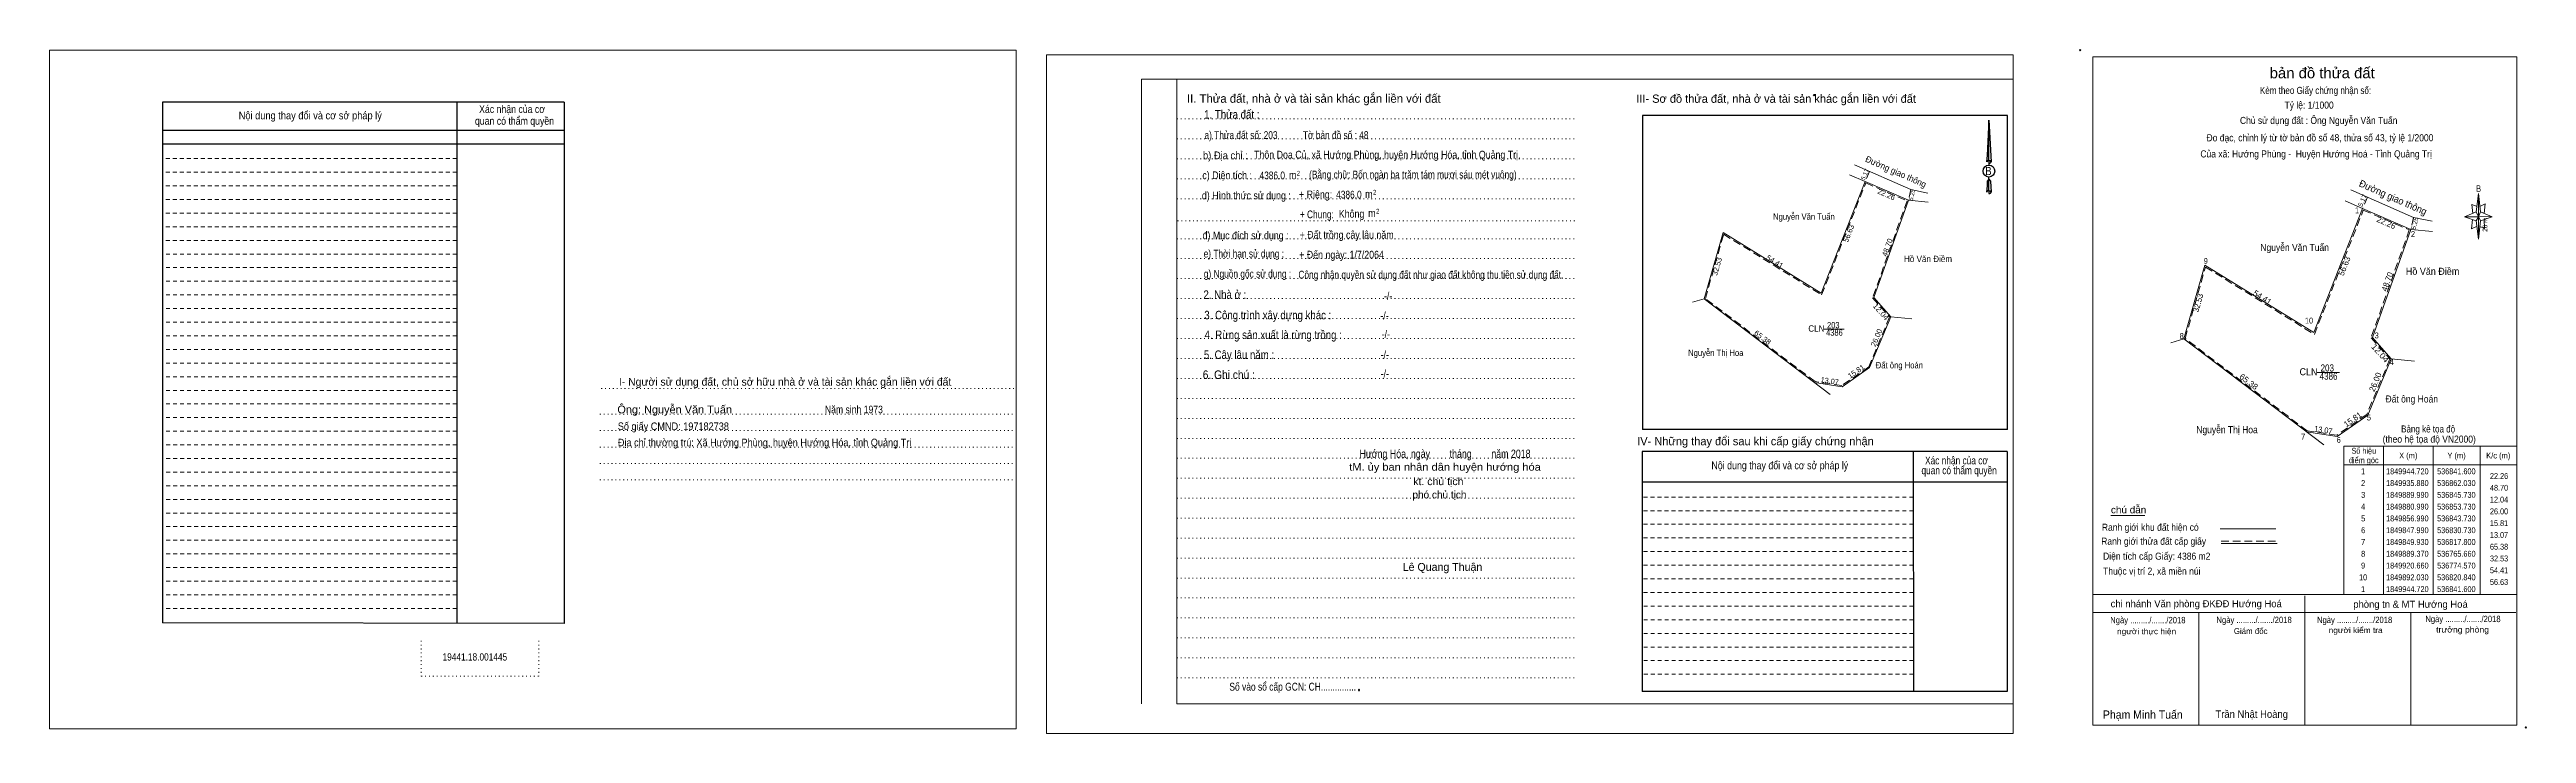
# Model space of a CAD drawing. Header units: metres. Extents: x 535859 to 536911, y 1849722 to 1850012.
import ezdxf
from ezdxf.enums import TextEntityAlignment as Align

# ---------------------------------------------------------------- set-up
doc = ezdxf.new("R2010")
doc.units = ezdxf.units.M
doc.header["$LTSCALE"] = 1.1
doc.header["$PDMODE"] = 32
doc.header["$PDSIZE"] = 0.55
for name, pattern in [('DOTTED', [1.5, 0.3, -1.2]), ('MEDIUM_DASHED', [4.5, 3, -1.5]), ('SHORT_DASHED', [2.7, 1.5, -1.2])]:
    doc.linetypes.add(name, pattern=pattern)
for name, color, linetype, lineweight in [('1', 7, 'DOTTED', 13), ('17', 7, 'Continuous', 13), ('2', 7, 'SHORT_DASHED', 13), ('20', 7, 'Continuous', 25), ('28', 7, 'Continuous', 25), ('42', 7, 'MEDIUM_DASHED', 13), ('47', 7, 'Continuous', 13), ('6', 7, 'Continuous', 13), ('63', 7, 'Continuous', 13)]:
    doc.layers.add(name, color=color, linetype=linetype, lineweight=lineweight)
for name, color, linetype in [('18', 7, 'Continuous'), ('3', 7, 'Continuous'), ('4', 7, 'Continuous')]:
    doc.layers.add(name, color=color, linetype=linetype)

msp = doc.modelspace()

# ---------------------------------------------------------------- hatches: boundary and pattern name
at = {"layer": '2'}
msp.add_hatch(color=256, dxfattribs=at).paths.add_polyline_path([(536415.71, 1849740.36), (536415.71, 1849740.42), (536415.63, 1849740.48), (536415.49, 1849740.56), (536415.41, 1849740.54), (536415.31, 1849740.48), (536415.27, 1849740.4), (536415.25, 1849740.36), (536415.27, 1849740.28), (536415.31, 1849740.2), (536415.41, 1849740.14), (536415.49, 1849740.14), (536415.63, 1849740.2), (536415.71, 1849740.28)])

# ---------------------------------------------------------------- linework, layer by layer
at = {"layer": '1', "linetype": 'Continuous'}
for p, q in [((536323.05, 1849999.54), (536693.25, 1849999.54)), ((536323.05, 1849999.54), (536323.05, 1849734.54)), ((536693.25, 1849999.54), (536693.25, 1849732.32))]:
    msp.add_line(p, q, dxfattribs=at)
at = {"layer": '1'}
for p, q in [((536338.05, 1849999.54), (536338.05, 1849734.54)), ((536338.05, 1849999.54), (536338.05, 1849734.54)), ((536338.19, 1849982.74), (536507.27, 1849982.74)), ((536338.19, 1849974.26), (536507.27, 1849974.26)), ((536338.19, 1849965.8), (536507.27, 1849965.8)), ((536338.19, 1849957.34), (536507.27, 1849957.34)), ((536338.19, 1849948.86), (536507.27, 1849948.86)), ((536338.43, 1849939.46), (536507.51, 1849939.46)), ((536338.19, 1849931.9), (536507.27, 1849931.9)), ((536338.19, 1849923.46), (536507.27, 1849923.46)), ((536338.19, 1849914.96), (536507.27, 1849914.96)), ((536338.19, 1849906.5), (536507.27, 1849906.5)), ((536338.19, 1849898.02), (536507.27, 1849898.02)), ((536338.19, 1849889.56), (536507.27, 1849889.56)), ((536338.19, 1849881.08), (536507.27, 1849881.08)), ((536338.19, 1849872.62), (536507.27, 1849872.62)), ((536093.75, 1849868.32), (536269.87, 1849868.32)), ((536338.19, 1849864.14), (536507.27, 1849864.14)), ((536093.17, 1849857.5), (536269.27, 1849857.5)), ((536338.19, 1849855.66), (536507.27, 1849855.66)), ((536093.17, 1849850.5), (536269.27, 1849850.5)), ((536093.17, 1849843.5), (536269.27, 1849843.5)), ((536338.19, 1849847.18), (536507.27, 1849847.18)), ((536093.17, 1849836.52), (536269.27, 1849836.52)), ((536338.19, 1849838.72), (536507.27, 1849838.72)), ((536338.19, 1849830.26), (536507.27, 1849830.26)), ((536093.17, 1849829.5), (536269.27, 1849829.5)), ((536338.19, 1849821.78), (536507.27, 1849821.78)), ((536338.19, 1849813.3), (536507.27, 1849813.3)), ((536338.19, 1849804.84), (536507.27, 1849804.84)), ((536338.19, 1849796.38), (536507.27, 1849796.38)), ((536338.19, 1849787.9), (536507.27, 1849787.9)), ((536338.19, 1849779.42), (536507.27, 1849779.42)), ((536338.19, 1849770.94), (536507.27, 1849770.94)), ((536017.31, 1849761.26), (536017.31, 1849746.24)), ((536067.27, 1849761.26), (536067.27, 1849746.24)), ((536338.19, 1849762.5), (536507.27, 1849762.5)), ((536017.31, 1849746.24), (536067.27, 1849746.24)), ((536338.19, 1849754.02), (536507.27, 1849754.02)), ((536338.19, 1849745.54), (536507.27, 1849745.54))]:
    msp.add_line(p, q, dxfattribs=at)
at = {"layer": '1', "linetype": 'Continuous'}
for points in [[(535859.49, 1849723.96), (536269.89, 1849723.96), (536269.89, 1850011.96), (535859.49, 1850011.96)], [(535859.49, 1850011.96), (536269.89, 1850011.96), (536269.89, 1849723.96), (535859.49, 1849723.96)], [(535859.49, 1849723.96), (536269.89, 1849723.96), (536269.89, 1850011.96), (535859.49, 1850011.96)], [(536282.85, 1849721.94), (536693.25, 1849721.94), (536693.25, 1850009.94), (536282.85, 1850009.94)], [(536338.05, 1849999.54), (536693.25, 1849999.54), (536693.25, 1849734.54), (536338.05, 1849734.54)]]:
    msp.add_lwpolyline(points, close=True, dxfattribs=at)
at = {"layer": '1', "linetype": 'MEDIUM_DASHED'}
msp.add_lwpolyline([(536841.88, 1849944.06), (536861.4, 1849935.61), (536845.16, 1849889.88), (536853.15, 1849880.89), (536843.32, 1849857.32), (536830.61, 1849848.51), (536818, 1849850.41), (536766.23, 1849889.56), (536774.87, 1849919.89), (536821.09, 1849891.29)], close=True, dxfattribs=at)
at = {"layer": '17'}
for p, q in [((536734.64, 1849814.49), (536749.12, 1849814.49)), ((536817.07, 1849725.44), (536817.11, 1849780.38)), ((536772.07, 1849725.48), (536772.11, 1849773.3)), ((536862.07, 1849725.4), (536862.11, 1849773.3))]:
    msp.add_line(p, q, dxfattribs=at)
at = {"layer": '2', "linetype": 'Continuous', "lineweight": 25}
for p, q in [((536078.03, 1849989.86), (535907.49, 1849989.86)), ((535907.49, 1849989.86), (535907.49, 1849768.82)), ((536032.35, 1849989.86), (536032.41, 1849768.66)), ((536078.03, 1849977.8), (535907.71, 1849977.8)), ((536078.03, 1849972.02), (535907.71, 1849972.02))]:
    msp.add_line(p, q, dxfattribs=at)
at = {"layer": '2'}
for p, q in [((536032.35, 1849965.9), (535907.47, 1849965.9)), ((536032.35, 1849960.1), (535907.47, 1849960.1)), ((536032.35, 1849960.1), (535907.49, 1849960.1)), ((536032.35, 1849954.32), (535907.49, 1849954.32)), ((536032.35, 1849948.54), (535907.49, 1849948.54)), ((536032.35, 1849942.74), (535907.49, 1849942.74)), ((536032.35, 1849936.96), (535907.49, 1849936.96)), ((536032.35, 1849931.18), (535907.49, 1849931.18)), ((536032.37, 1849925.38), (535907.49, 1849925.38)), ((536032.37, 1849919.62), (535907.49, 1849919.62)), ((536032.37, 1849913.82), (535907.49, 1849913.82)), ((536032.39, 1849908.04), (535907.49, 1849908.04)), ((536032.39, 1849902.26), (535907.49, 1849902.26)), ((536032.39, 1849896.46), (535907.49, 1849896.46)), ((536032.39, 1849890.68), (535907.49, 1849890.68)), ((536032.39, 1849884.9), (535907.49, 1849884.9)), ((536032.39, 1849879.1), (535907.49, 1849879.1)), ((536032.39, 1849873.34), (535907.49, 1849873.34)), ((536032.39, 1849867.54), (535907.49, 1849867.54)), ((536032.39, 1849861.76), (535907.49, 1849861.76)), ((536032.39, 1849855.98), (535907.49, 1849855.98)), ((536032.39, 1849850.18), (535907.49, 1849850.18)), ((536032.41, 1849844.4), (535907.49, 1849844.4)), ((536032.41, 1849838.62), (535907.49, 1849838.62)), ((536032.41, 1849832.82), (535907.49, 1849832.82)), ((536032.41, 1849827.04), (535907.49, 1849827.04)), ((536032.43, 1849821.26), (535907.49, 1849821.26)), ((536032.43, 1849815.46), (535907.49, 1849815.46)), ((536032.43, 1849809.7), (535907.49, 1849809.7)), ((536650.79, 1849816.46), (536535.67, 1849816.46)), ((536650.81, 1849810.7), (536535.67, 1849810.7)), ((536032.43, 1849803.9), (535907.49, 1849803.9)), ((536032.43, 1849798.12), (535907.49, 1849798.12)), ((536650.81, 1849804.9), (536535.67, 1849804.9)), ((536650.83, 1849799.12), (536535.67, 1849799.12)), ((536032.43, 1849792.34), (535907.49, 1849792.34)), ((536650.83, 1849793.34), (536535.67, 1849793.34)), ((536650.83, 1849787.54), (536535.67, 1849787.54)), ((536032.43, 1849786.54), (535907.49, 1849786.54)), ((536032.43, 1849780.76), (535907.49, 1849780.76)), ((536650.83, 1849781.76), (536535.67, 1849781.76)), ((536032.43, 1849774.98), (535907.49, 1849774.98)), ((536650.85, 1849775.98), (536535.67, 1849775.98)), ((536650.87, 1849770.18), (536535.67, 1849770.18)), ((536650.87, 1849764.42), (536535.67, 1849764.42)), ((536650.87, 1849758.62), (536535.67, 1849758.62)), ((536650.87, 1849752.84), (536535.67, 1849752.84)), ((536650.89, 1849747.06), (536535.67, 1849747.06))]:
    msp.add_line(p, q, dxfattribs=at)
at = {"layer": '2', "linetype": 'Continuous'}
for p, q in [((536863.16, 1849940.93), (536836.63, 1849952.63)), ((536862.03, 1849935.88), (536871.28, 1849934.96)), ((536871.14, 1849939.28), (536863.16, 1849940.93)), ((536765.66, 1849889.37), (536774.57, 1849920.66)), ((536760.15, 1849887.78), (536765.66, 1849889.37)), ((536765.66, 1849889.37), (536825.13, 1849844.39)), ((536822.35, 1849875.08), (536831.71, 1849875.08))]:
    msp.add_line(p, q, dxfattribs=at)
at = {"layer": '2', "linetype": 'Continuous', "lineweight": 25}
msp.add_lwpolyline([(536078.03, 1849989.86), (536077.93, 1849768.6), (535907.49, 1849768.82)], dxfattribs=at)
at = {"layer": '2', "linetype": 'Continuous'}
for points in [[(536862.03, 1849935.88), (536841.6, 1849944.72), (536834.23, 1849947.91)], [(536841.6, 1849944.72), (536820.84, 1849892.03), (536774.57, 1849920.66)], [(536862.03, 1849935.88), (536845.73, 1849889.99), (536853.73, 1849880.99), (536863.63, 1849879.94)], [(536853.73, 1849880.99), (536843.73, 1849856.99), (536830.73, 1849847.99), (536817.8, 1849849.93)]]:
    msp.add_lwpolyline(points, dxfattribs=at)
at = {"layer": '2', "linetype": 'Continuous', "lineweight": 25}
msp.add_lwpolyline([(536415.71, 1849740.36), (536415.71, 1849740.42), (536415.63, 1849740.48), (536415.49, 1849740.56), (536415.41, 1849740.54), (536415.31, 1849740.48), (536415.27, 1849740.4), (536415.25, 1849740.36), (536415.27, 1849740.28), (536415.31, 1849740.2), (536415.41, 1849740.14), (536415.49, 1849740.14), (536415.63, 1849740.2), (536415.71, 1849740.28)], close=True, dxfattribs=at)
at = {"layer": '20'}
for p, q in [((536690.83, 1849984.22), (536535.79, 1849984.22)), ((536682.87, 1849982.14), (536683.81, 1849964.46)), ((536682.87, 1849982.14), (536683.81, 1849964.46)), ((536682.87, 1849982.14), (536683.81, 1849964.46)), ((536682.11, 1849967.22), (536681.95, 1849964.5)), ((536682.87, 1849965.06), (536682.87, 1849964.38)), ((536682.87, 1849964.38), (536682.87, 1849963.86)), ((536682.87, 1849963.86), (536682.87, 1849963.18)), ((536682.87, 1849963.86), (536682.87, 1849963.18)), ((536682.87, 1849963.86), (536682.87, 1849963.18)), ((536682.87, 1849957.22), (536682.87, 1849958.02)), ((536682.87, 1849957.22), (536682.87, 1849958.02)), ((536682.87, 1849957.22), (536682.87, 1849958.02)), ((536682.87, 1849957.22), (536683.59, 1849956.26)), ((536682.87, 1849957.22), (536683.59, 1849956.26)), ((536682.87, 1849957.22), (536683.59, 1849956.26)), ((536683.59, 1849956.26), (536683.81, 1849951.62)), ((536683.59, 1849956.26), (536683.81, 1849951.62)), ((536683.59, 1849956.26), (536683.81, 1849951.62)), ((536683.81, 1849964.46), (536683.81, 1849964.5)), ((536682.87, 1849952.22), (536682.87, 1849951.54)), ((536682.87, 1849951.54), (536682.87, 1849951.02)), ((536683.81, 1849951.62), (536683.81, 1849951.66))]:
    msp.add_line(p, q, dxfattribs=at)
for points in [[(536682.87, 1849965.06), (536682.87, 1849982.14), (536682.11, 1849967.22)], [(536682.87, 1849952.22), (536682.87, 1849957.22), (536682.23, 1849956.26), (536682.11, 1849954.38), (536681.95, 1849951.66)]]:
    msp.add_lwpolyline(points, dxfattribs=at)
msp.add_ellipse((536682.921, 1849960.584), major_axis=(0, 2.516), ratio=0.983453, dxfattribs=at)
for centre, start_param, end_param in [((536682.921, 1849964.461), 1.57079633, 3.07445202), ((536682.921, 1849964.461), 0.06714063, 1.57079633), ((536682.921, 1849964.461), 4.71238898, 6.28318531), ((536682.921, 1849951.62), 2.49106941, 3.07427841), ((536682.921, 1849951.62), 1.57079633, 2.49106941), ((536682.921, 1849951.62), 0.06714063, 1.57079633), ((536682.921, 1849951.62), 4.71238898, 6.28318531)]:
    msp.add_ellipse(centre, major_axis=(0.907, 0), ratio=0.655448, start_param=start_param, end_param=end_param, dxfattribs=at)
at = {"layer": '28'}
for p, q in [((536535.79, 1849984.22), (536535.79, 1849850.94)), ((536690.83, 1849850.94), (536690.83, 1849984.22)), ((536690.83, 1849850.94), (536535.79, 1849850.94)), ((536650.79, 1849841.54), (536650.89, 1849739.78)), ((536690.69, 1849841.54), (536690.63, 1849739.78)), ((536690.67, 1849828.62), (536535.67, 1849828.62)), ((536690.63, 1849739.78), (536535.67, 1849739.78))]:
    msp.add_line(p, q, dxfattribs=at)
at = {"layer": '28', "linetype": 'SHORT_DASHED', "lineweight": 13}
msp.add_line((536650.79, 1849822.26), (536535.67, 1849822.26), dxfattribs=at)
at = {"layer": '28'}
msp.add_lwpolyline([(536690.69, 1849841.54), (536535.67, 1849841.54), (536535.67, 1849739.78)], dxfattribs=at)
msp.add_point((536608.75, 1849992.86), dxfattribs=at)
at = {"layer": '42'}
for p, q in [((536843.68, 1849949.52), (536841.6, 1849944.72)), ((536863.16, 1849940.93), (536862.03, 1849935.88))]:
    msp.add_line(p, q, dxfattribs=at)
at = {"layer": '47'}
for p, q in [((536649.75, 1849952.73), (536625.87, 1849963.26)), ((536648.73, 1849948.19), (536657.05, 1849947.36)), ((536656.93, 1849951.25), (536649.75, 1849952.73)), ((536562, 1849906.33), (536570.02, 1849934.49)), ((536557.04, 1849904.9), (536562, 1849906.33)), ((536562, 1849906.33), (536615.52, 1849865.84)), ((536613.02, 1849893.47), (536621.44, 1849893.47))]:
    msp.add_line(p, q, dxfattribs=at)
at = {"layer": '47', "linetype": 'MEDIUM_DASHED'}
for p, q in [((536632.21, 1849960.46), (536630.34, 1849956.14)), ((536649.75, 1849952.73), (536648.73, 1849948.19))]:
    msp.add_line(p, q, dxfattribs=at)
at = {"layer": '47'}
for points in [[(536630.34, 1849956.14), (536611.66, 1849908.72), (536570.02, 1849934.49)], [(536648.73, 1849948.19), (536630.34, 1849956.14), (536623.71, 1849959.01)], [(536648.73, 1849948.19), (536634.06, 1849906.88), (536641.26, 1849898.78), (536650.17, 1849897.84)], [(536641.26, 1849898.78), (536632.26, 1849877.18), (536620.56, 1849869.08), (536608.92, 1849870.83)]]:
    msp.add_lwpolyline(points, dxfattribs=at)
at = {"layer": '47', "linetype": 'MEDIUM_DASHED'}
msp.add_lwpolyline([(536630.59, 1849955.55), (536648.16, 1849947.94), (536633.55, 1849906.79), (536640.74, 1849898.69), (536631.89, 1849877.48), (536620.45, 1849869.55), (536609.1, 1849871.26), (536562.51, 1849906.5), (536570.29, 1849933.79), (536611.88, 1849908.05)], close=True, dxfattribs=at)
at = {"layer": '6'}
for p, q in [((536727.07, 1849725.5), (536727.07, 1850009.1)), ((536889.77, 1849943.24), (536890.77, 1849951.04)), ((536889.77, 1849939.44), (536884.77, 1849941.24)), ((536891.57, 1849939.44), (536890.77, 1849931.64)), ((536893.37, 1849936.24), (536891.37, 1849937.04)), ((536891.57, 1849943.24), (536896.57, 1849941.24)), ((536893.17, 1849940.04), (536893.37, 1849936.24)), ((536781.04, 1849808.79), (536804.78, 1849808.79)), ((536781.48, 1849802.55), (536805.28, 1849802.55)), ((536727.07, 1849780.9), (536907.07, 1849780.9)), ((536727.07, 1849773.3), (536906.67, 1849773.3)), ((536907.07, 1849725.5), (536727.07, 1849725.5))]:
    msp.add_line(p, q, dxfattribs=at)
at = {"layer": '6', "linetype": 'MEDIUM_DASHED'}
msp.add_line((536781.5, 1849803.53), (536805.1, 1849803.53), dxfattribs=at)
at = {"layer": '6'}
for points in [[(536727.07, 1850009.1), (536907.07, 1850009.1), (536907.07, 1849725.5)], [(536890.17, 1849945.64), (536887.97, 1849946.44), (536888.37, 1849942.64)], [(536891.37, 1849945.64), (536893.57, 1849946.64), (536893.17, 1849942.64)], [(536890.77, 1849941.24), (536889.77, 1849943.24), (536884.77, 1849941.24)], [(536888.17, 1849940.04), (536887.77, 1849936.04), (536889.97, 1849937.04)], [(536890.77, 1849941.24), (536891.57, 1849939.44), (536896.57, 1849941.24)]]:
    msp.add_lwpolyline(points, dxfattribs=at)
for points in [[(536890.77, 1849951.04), (536891.57, 1849943.24), (536890.77, 1849941.24)], [(536890.77, 1849941.24), (536884.77, 1849941.24), (536889.77, 1849943.24), (536891.57, 1849939.44), (536896.57, 1849941.24), (536890.77, 1849941.44)], [(536890.77, 1849941.24), (536890.77, 1849931.64), (536889.77, 1849939.44)]]:
    msp.add_lwpolyline(points, close=True, dxfattribs=at)
for p in [(536721.67, 1850011.9), (536910.87, 1849724.5)]:
    msp.add_point(p, dxfattribs=at)
at = {"layer": '63'}
for p, q in [((536850.47, 1849843.9), (536850.47, 1849780.9)), ((536871.47, 1849843.9), (536871.47, 1849780.9)), ((536891.47, 1849843.9), (536891.47, 1849780.9)), ((536833.67, 1849835.9), (536907.07, 1849835.9))]:
    msp.add_line(p, q, dxfattribs=at)
msp.add_lwpolyline([(536833.67, 1849843.9), (536907.07, 1849843.9), (536907.07, 1849780.9), (536833.67, 1849780.9)], close=True, dxfattribs=at)

# ---------------------------------------------------------------- texts
at = {"layer": '18'}
for s, height, p in [('II. Thửa đất, nhà ở và tài sản khác gắn liền với đất', 3.6, (536396.28, 1849989.6)), ('phó chủ tịch', 3.18, (536449.62, 1849821.7)), ('Lê Quang Thuận', 3.366, (536450.92, 1849790.92))]:
    msp.add_text(s, height=height, dxfattribs=at).set_placement(p, align=Align.CENTER)
for s, width, p in [('a) Thửa đất số: 203           Tờ bản đồ số : 48', 0.8, (536349.86, 1849974.22)), ('Thôn Doa Củ, xã Hướng Phùng, huyện Hướng Hóa, tỉnh Quảng Trị.', 0.85, (536370.9, 1849965.92)), ('(Bằng chữ: Bốn ngàn ba trăm tám mươi sáu mét vuông)', 0.8, (536394.28, 1849957.48)), ('+ Đất trồng cây lâu năm', 0.85, (536390.24, 1849931.92)), ('Công nhận quyền sử dụng đất như giao đất không thu tiền sử dụng đất.', 0.8, (536389.74, 1849915))]:
    msp.add_text(s, height=3.3, dxfattribs=dict(at, width=width)).set_placement(p)
for s, height, width, p in [('1. Thửa đất :', 3.6, 0.85, (536361.45, 1849982.86)), ('b) Địa chỉ : ', 3.3, 0.9, (536359.26, 1849965.62)), ('c) Diện tích :                                                   ', 3.3, 0.85, (536386.05, 1849957.18)), ('4386.0', 3.3, 0.8, (536378.64, 1849957.1)), (' m', 3.3, 0.85, (536386.79, 1849957.26)), ('2', 2, 0.75, (536389.77, 1849958.68)), ('d) Hình thức sử dụng :', 3.3, 0.85, (536367.63, 1849948.6)), ('+ Riêng: ', 3.3, 0.85, (536397.57, 1849949.06)), ('4386.0', 3.3, 0.8, (536411.18, 1849948.96)), (' m', 3.3, 0.85, (536419.13, 1849949.22)), ('2', 2, 0.75, (536422.15, 1849950.64)), ('đ) Mục đích sử dụng :', 3.3, 0.85, (536367.29, 1849931.66)), ('       + Chung:', 3.3, 0.8, (536394.13, 1849940.58)), ('Không', 3.3, 0.85, (536412.31, 1849940.82)), (' m', 3.3, 0.85, (536420.41, 1849941.14)), ('2', 2, 0.75, (536423.43, 1849942.58)), ('e) Thời hạn sử dụng :', 3.3, 0.8, (536366.56, 1849923.92)), ('+ Đến ngày: 1/7/2064', 3.3, 0.85, (536408.05, 1849923.48)), ('g) Nguồn gốc sử dụng :', 3.3, 0.8, (536368.14, 1849915.38)), ('2. Nhà ở :', 3.6, 0.85, (536358.51, 1849906.38)), ('3. Công trình xây dựng khác :', 3.6, 0.85, (536376.74, 1849897.7)), ('4. Rừng sản xuất là rừng trồng :', 3.6, 0.85, (536379.03, 1849889.32)), ('5. Cây lâu năm :', 3.6, 0.85, (536364.5, 1849880.9)), ('6. Ghi chú :', 3.6, 0.9, (536360.19, 1849872.4)), ('Hướng Hóa, ngày        tháng        năm 2018', 3.5, 0.8, (536451.99, 1849838.9)), ('tM. ủy ban nhân dân huyện hướng hóa', 3.189, 1.1, (536451.99, 1849833.46)), ('kt. chủ tịch', 3.18, 1.05, (536449.16, 1849827.32)), ('19441.18.001445', 3.1, 0.85, (536040.075, 1849752.86)), ('Số vào sổ cấp GCN: CH...............', 3.348, 0.8, (536387.3, 1849740.1))]:
    msp.add_text(s, height=height, dxfattribs=dict(at, width=width)).set_placement(p, align=Align.CENTER)
at = {"layer": '2'}
for s, height, width, p in [('Xác nhận của cơ', 3.261, 0.85, (536055.87, 1849985.26)), ('Xác nhận của cơ', 3.261, 0.85, (536055.87, 1849985.26)), ('Nội dung thay đổi và cơ sở pháp lý', 3.261, 0.9, (535970.2, 1849982.58)), ('Nội dung thay đổi và cơ sở pháp lý', 3.261, 0.9, (535970.2, 1849982.58)), (' quan có thẩm quyền', 3.261, 0.85, (536056.39, 1849980.26)), (' quan có thẩm quyền', 3.261, 0.85, (536056.39, 1849980.26)), ('Nguyễn Văn Tuấn', 3, 0.9, (536812.71, 1849926.71)), ('Hồ Văn Điềm', 3, 0.95, (536871.28, 1849916.57)), ('4386', 3, 0.85, (536827.115, 1849872.06)), ('203', 3, 0.85, (536826.585, 1849875.54)), ('Đất ông Hoán', 3, 0.9, (536862.445, 1849862.39)), ('Nguyễn Thị Hoa', 3, 0.9, (536784.005, 1849849.36))]:
    msp.add_text(s, height=height, dxfattribs=dict(at, width=width)).set_placement(p, align=Align.CENTER)
at = {"layer": '2', "width": 0.95}
msp.add_text('CLN', height=3, dxfattribs=at).set_placement((536822.43, 1849873.94), align=Align.RIGHT)
at = {"layer": '20', "width": 0.85}
msp.add_text('B', height=3.456, dxfattribs=at).set_placement((536682.73, 1849958.9), align=Align.CENTER)
at = {"layer": '28'}
for s, height, p in [('III- Sơ đồ thửa đất, nhà ở và tài sản khác gắn liền với đất', 3.5, (536592.56, 1849989.58)), ('I- Người sử dụng đất, chủ sở hữu nhà ở và tài sản khác gắn liền với đất', 3.306, (536171.79, 1849869.54)), ('IV- Những thay đổi sau khi cấp giấy chứng nhận', 3.5, (536583.81, 1849844.24))]:
    msp.add_text(s, height=height, dxfattribs=at).set_placement(p, align=Align.CENTER)
for s, width, p in [('-/-', 0.85, (536427.83, 1849906)), ('-/-', 0.85, (536426.31, 1849897.64)), ('-/-', 0.85, (536426.85, 1849889.74)), ('-/-', 0.85, (536426.43, 1849881.08)), ('-/-', 0.85, (536426.43, 1849872.98)), ('Nội dung thay đổi và cơ sở pháp lý', 0.85, (536594.14, 1849834.06)), (' quan có thẩm quyền', 0.8, (536669.77, 1849831.96)), ('Xác nhận của cơ', 0.8, (536669.13, 1849836.14))]:
    msp.add_text(s, height=3.3, dxfattribs=dict(at, width=width)).set_placement(p, align=Align.CENTER)
at = {"layer": '3'}
for s, width, p in [('Năm sinh 1973', 0.85, (536188.7, 1849857.82)), ('Địa chỉ thường trú: Xã Hướng Phùng, huyện Hướng Hóa, tỉnh Quảng Trị', 0.9, (536100.78, 1849843.81))]:
    msp.add_text(s, height=3.22, dxfattribs=dict(at, width=width)).set_placement(p)
at = {"layer": '4'}
for s, height, width, p in [('Ông: Nguyễn Văn Tuấn', 3.3, 1.05, (536100.58, 1849857.78)), ('Số giấy CMND: 197182738', 3.22, 0.9, (536100.76, 1849850.7))]:
    msp.add_text(s, height=height, dxfattribs=dict(at, width=width)).set_placement(p)
at = {"layer": '42'}
msp.add_text('5.17', height=2, rotation=66.571, dxfattribs=at).set_placement((536842.432, 1849947.707), align=Align.CENTER)
at = {"layer": '42', "width": 0.95}
msp.add_text('5.25', height=2, rotation=77.387, dxfattribs=at).set_placement((536864.683, 1849938.222), align=Align.CENTER)
at = {"layer": '47'}
for s, height, rotation, width, p in [('Đường giao thông', 2.7, 336.202, 0.95, (536642.895, 1849959.125)), ('5.25', 1.8, 77.387, 0.95, (536651.121, 1849950.298)), ('32.53', 2.25, 74.105, 0.95, (536568.549, 1849919.822)), ('12.04', 2.25, 311.634, 1.1, (536636.197, 1849900.137)), ('65.38', 2.25, 322.895, 1.05, (536586.151, 1849889.073)), ('13.07', 2.25, 351.467, 0.9, (536615.168, 1849870.435))]:
    msp.add_text(s, height=height, rotation=rotation, dxfattribs=dict(at, width=width)).set_placement(p, align=Align.CENTER)
for s, height, rotation, p in [('5.17', 1.8, 66.571, (536631.092, 1849958.847)), ('22.26', 2.25, 336.602, (536638.918, 1849949.668)), ('56.63', 2.25, 68.495, (536624.413, 1849933.758)), ('54.41', 2.25, 328.252, (536591.433, 1849921.235)), ('48.70', 2.25, 70.445, (536640.822, 1849927.818)), ('26.00', 2.25, 67.38, (536636.221, 1849889.447)), ('15.81', 2.25, 34.695, (536627.205, 1849874.649))]:
    msp.add_text(s, height=height, rotation=rotation, dxfattribs=at).set_placement(p, align=Align.CENTER)
for s, width, p in [('Nguyễn Văn Tuấn', 0.9, (536604.345, 1849939.93)), ('Hồ Văn Điềm', 0.95, (536657.06, 1849921.98)), ('4386', 0.85, (536617.315, 1849890.75)), ('203', 0.85, (536616.835, 1849893.88)), ('Nguyễn Thị Hoa', 0.9, (536566.955, 1849882.11)), ('Đất ông Hoán', 0.9, (536644.895, 1849876.86))]:
    msp.add_text(s, height=2.7, dxfattribs=dict(at, width=width)).set_placement(p, align=Align.CENTER)
at = {"layer": '47', "width": 0.95}
msp.add_text('CLN', height=2.7, dxfattribs=at).set_placement((536613.1, 1849892.44), align=Align.RIGHT)
at = {"layer": '6'}
for s, height, width, p in [('bản đồ thửa đất', 4.5, 1.05, (536824.43, 1849999.99)), ('Kèm theo Giấy chứng nhận số:', 3, 0.85, (536821.59, 1849993.35)), ('Tỷ lệ: 1/1000', 3, 0.9, (536818.865, 1849987.11)), ('Chủ sử dụng đất : Ông Nguyễn Văn Tuấn', 3, 0.9, (536822.925, 1849980.61)), ('Của xã: Hướng Phùng -  Huyện Hướng Hoá - Tỉnh Quảng Trị ', 3, 0.9, (536822.33, 1849966.39)), ('Đo đạc, chỉnh lý từ tờ bản đồ số 48, thửa số 43, tỷ lệ 1/2000', 3, 0.9, (536823.47, 1849973.25)), ('B', 2.755, 0.75, (536890.82, 1849951.82)), ('Bảng kê tọa độ ', 3, 0.85, (536869.87, 1849849.67)), ('(theo hệ tọa độ VN2000)', 3, 0.9, (536869.87, 1849845.35)), ('chú dẫn', 3, 1.05, (536742.22, 1849815.37)), ('Ranh giới khu đất hiện có ', 3, 0.9, (536751.93, 1849807.93)), ('Ranh giới thửa đất cấp giấy', 3, 0.9, (536752.86, 1849802.01)), ('Ngày ........./......./2018', 2.7, 0.9, (536750.4, 1849768.7)), ('người thực hiện', 2.4, 1.1, (536749.85, 1849764.06)), ('Ngày ........./......./2018', 2.7, 0.9, (536795.5, 1849768.78)), ('Ngày ........./......./2018', 2.7, 0.9, (536838.18, 1849768.78)), ('người kiểm tra', 2.4, 1.1, (536838.62, 1849764.54)), ('Ngày ........./......./2018', 2.7, 0.9, (536884.18, 1849769.18)), ('trưởng phòng', 2.5, 1.1, (536884.03, 1849764.76)), ('Phạm Minh Tuấn', 3.5, 0.95, (536748.25, 1849728.18)), ('Trần Nhật Hoàng', 3.16, 0.95, (536794.485, 1849728.56))]:
    msp.add_text(s, height=height, dxfattribs=dict(at, width=width)).set_placement(p, align=Align.CENTER)
at = {"layer": '6', "width": 0.9}
msp.add_text('26 m', height=1.999, rotation=89.004, dxfattribs=at).set_placement((536894.566, 1849937.858), align=Align.CENTER)
for s, p in [('Diện tích cấp Giấy: 4386 m2', (536731.4, 1849795.67)), ('Thuộc vị trí 2, xã miền núi', (536731.4, 1849789.33))]:
    msp.add_text(s, height=3, dxfattribs=at).set_placement(p)
at = {"layer": '6'}
for s, height, p in [('chi nhánh Văn phòng ĐKĐĐ Hướng Hoá', 3, (536770.93, 1849775.5)), ('phòng tn & MT Hướng Hoá', 3, (536861.9, 1849775.26)), ('Giám đốc', 2.5, (536794.06, 1849764.12))]:
    msp.add_text(s, height=height, dxfattribs=at).set_placement(p, align=Align.CENTER)
at = {"layer": '63'}
for s, height, rotation, width, p in [('Đường giao thông', 3, 336.202, 0.95, (536853.89, 1849948.042)), ('32.53', 2.5, 74.105, 0.95, (536772.934, 1849904.353)), ('12.04', 2.5, 311.634, 1.1, (536848.091, 1849882.505)), ('65.38', 2.5, 322.895, 1.05, (536792.481, 1849870.209)), ('13.07', 2.5, 351.467, 0.9, (536824.73, 1849849.49))]:
    msp.add_text(s, height=height, rotation=rotation, dxfattribs=dict(at, width=width)).set_placement(p, align=Align.CENTER)
for s, width, p in [(' 1', 0.75, (536840.08, 1849942.71)), (' 2', 0.85, (536863.83, 1849932.65)), (' 9', 0.85, (536775.86, 1849921.22)), (' 10', 0.85, (536820.56, 1849895.92)), (' 8', 0.8, (536765.66, 1849889.37)), (' 3', 0.8, (536848.44, 1849889.59)), (' 4', 0.85, (536854.8, 1849878.27)), (' 5', 0.8, (536845.14, 1849854.78)), (' 7', 0.8, (536817.23, 1849846.65)), (' 6', 0.85, (536832.31, 1849845.27)), ('22.26', 0.85, (536903.37, 1849829.94)), ('48.70', 0.85, (536903.37, 1849824.94)), ('12.04', 0.85, (536903.37, 1849819.94)), ('26.00', 0.85, (536903.37, 1849814.94)), ('15.81', 0.85, (536903.37, 1849809.94)), ('65.38', 0.85, (536903.37, 1849799.94)), ('13.07', 0.85, (536903.37, 1849804.94)), ('32.53', 0.85, (536903.37, 1849794.94)), ('54.41', 0.85, (536903.37, 1849789.94)), ('56.63', 0.85, (536903.37, 1849784.94))]:
    msp.add_text(s, height=2.5, dxfattribs=dict(at, width=width)).set_placement(p, align=Align.RIGHT)
for s, rotation, p in [('22.26', 336.602, (536851.124, 1849937.536)), ('56.63', 68.495, (536835.008, 1849919.837)), ('48.70', 70.445, (536853.233, 1849913.237)), ('54.41', 328.252, (536798.357, 1849905.936)), ('26.00', 67.38, (536848.128, 1849870.604)), ('15.81', 34.695, (536838.103, 1849854.161))]:
    msp.add_text(s, height=2.5, rotation=rotation, dxfattribs=at).set_placement(p, align=Align.CENTER)
for s, width, p in [('Số hiệu', 0.85, (536842.07, 1849840.64)), ('X (m)', 0.95, (536860.97, 1849838.64)), ('Y (m)', 0.95, (536881.465, 1849838.64)), ('K/c (m)', 0.95, (536899.17, 1849838.64)), ('điểm góc', 0.9, (536842.07, 1849836.64)), (' 1', 0.75, (536841.365, 1849831.94)), ('1849944.720', 0.85, (536860.57, 1849831.94)), ('536841.600', 0.85, (536881.375, 1849831.94)), (' 4', 0.85, (536841.365, 1849816.94)), (' 3', 0.8, (536841.37, 1849821.94)), (' 2', 0.85, (536841.37, 1849826.94)), ('1849935.880', 0.85, (536860.57, 1849826.94)), ('1849889.990', 0.85, (536860.57, 1849821.94)), ('1849880.990', 0.85, (536860.57, 1849816.94)), ('536862.030', 0.85, (536881.375, 1849826.94)), ('536845.730', 0.85, (536881.375, 1849821.94)), ('536853.730', 0.85, (536881.375, 1849816.94)), (' 5', 0.8, (536841.37, 1849811.94)), (' 6', 0.85, (536841.37, 1849806.94)), ('1849856.990', 0.85, (536860.57, 1849811.94)), ('1849847.990', 0.85, (536860.57, 1849806.94)), ('536843.730', 0.85, (536881.375, 1849811.94)), ('536830.730', 0.85, (536881.375, 1849806.94)), (' 8', 0.8, (536841.37, 1849796.94)), (' 7', 0.8, (536841.37, 1849801.94)), ('1849849.930', 0.85, (536860.57, 1849801.94)), ('1849889.370', 0.85, (536860.57, 1849796.94)), ('536817.800', 0.85, (536881.375, 1849801.94)), ('536765.660', 0.85, (536881.375, 1849796.94)), (' 10', 0.85, (536841.365, 1849786.94)), (' 9', 0.85, (536841.365, 1849791.94)), ('1849920.660', 0.85, (536860.57, 1849791.94)), ('1849892.030', 0.85, (536860.57, 1849786.94)), ('536774.570', 0.85, (536881.375, 1849791.94)), ('536820.840', 0.85, (536881.375, 1849786.94)), (' 1', 0.75, (536841.365, 1849781.94)), ('1849944.720', 0.85, (536860.57, 1849781.94)), ('536841.600', 0.85, (536881.375, 1849781.94))]:
    msp.add_text(s, height=2.5, dxfattribs=dict(at, width=width)).set_placement(p, align=Align.CENTER)

doc.saveas('drawing.dxf')
